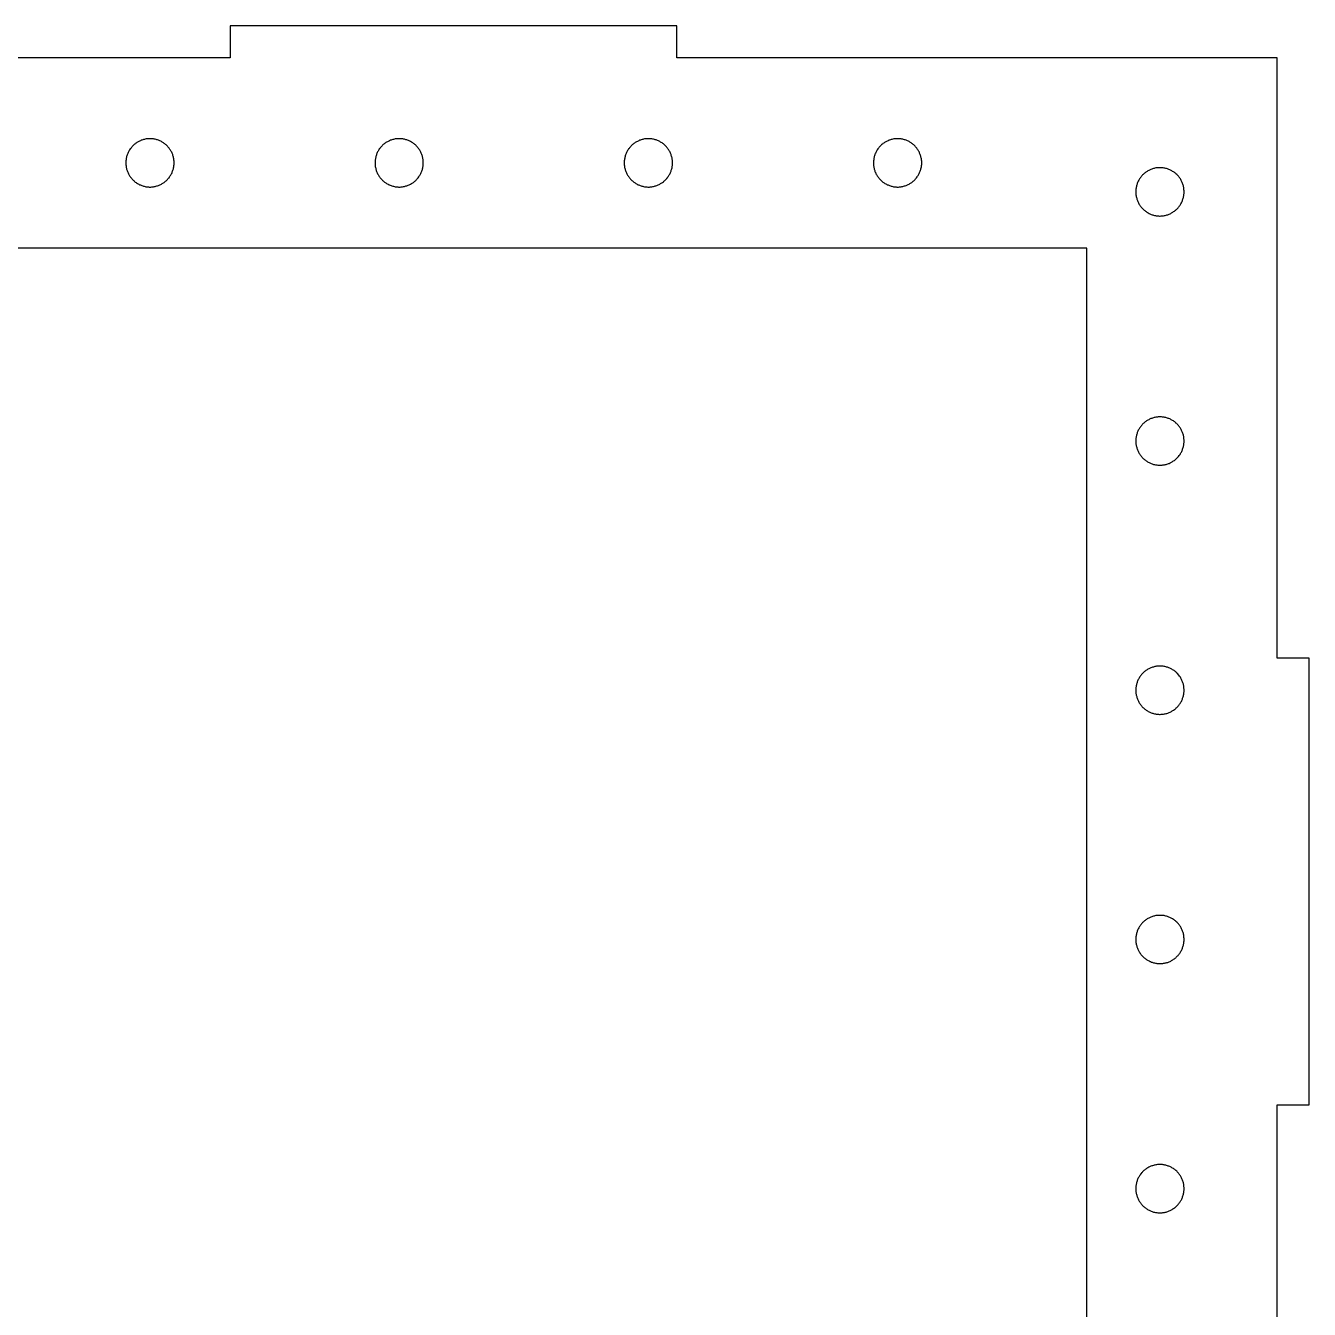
# Model space of a CAD drawing. Header units: millimetres. Extents: x 240 to 1017, y -90 to 481.
# Drawn here: x 629.3 to 756.3, y 354.3 to 481.3 of the extents above; entities that cross this region are included whole.
import ezdxf

# ---------------------------------------------------------------- set-up
doc = ezdxf.new("R2010")
doc.units = ezdxf.units.MM
doc.layers.add('Default', color=18, linetype='Continuous', true_color=0x000000)

msp = doc.modelspace()

# ---------------------------------------------------------------- linework, layer by layer
at = {"layer": 'Default'}
for points in [[(753.12, 418.76), (753.12, 478.15), (693.73, 478.15), (693.73, 481.32), (649.52, 481.32), (649.52, 478.15), (609.06, 478.15)], [(609.06, 230.5), (649.52, 230.5), (649.52, 227.32), (693.73, 227.32), (693.73, 230.5), (753.12, 230.5), (753.12, 289.88), (756.29, 289.88), (756.29, 334.09), (753.12, 334.09), (753.12, 374.55), (756.29, 374.55), (756.29, 418.76), (753.12, 418.76), (753.12, 478.15), (693.73, 478.15)]]:
    msp.add_lwpolyline(points, dxfattribs=at)
for points in [[(643.96, 467.5), (643.97, 467.58), (643.98, 467.67), (643.98, 467.75), (643.98, 467.83), (643.97, 467.91), (643.96, 468), (643.95, 468.08), (643.94, 468.16), (643.93, 468.24), (643.91, 468.32), (643.89, 468.4), (643.86, 468.48), (643.84, 468.56), (643.81, 468.64), (643.77, 468.71), (643.74, 468.79), (643.7, 468.86), (643.66, 468.94), (643.62, 469.01), (643.57, 469.08), (643.53, 469.15), (643.48, 469.21), (643.43, 469.28), (643.37, 469.34), (643.32, 469.4), (643.26, 469.46), (643.2, 469.52), (643.13, 469.57), (643.07, 469.62), (643, 469.67), (642.94, 469.72), (642.87, 469.77), (642.8, 469.81), (642.73, 469.85), (642.65, 469.89), (642.58, 469.93), (642.5, 469.96), (642.42, 469.99), (642.35, 470.02), (642.27, 470.04), (642.19, 470.06), (642.11, 470.08), (642.02, 470.1), (641.94, 470.11), (641.86, 470.12), (641.78, 470.13), (641.69, 470.14), (641.61, 470.14), (641.53, 470.14), (641.45, 470.14), (641.36, 470.13), (641.28, 470.12), (641.2, 470.11), (641.12, 470.09), (641.04, 470.07), (640.96, 470.05), (640.88, 470.03), (640.8, 470), (640.72, 469.98), (640.64, 469.94), (640.57, 469.91), (640.49, 469.87), (640.42, 469.83), (640.35, 469.79), (640.28, 469.75), (640.21, 469.7), (640.14, 469.65), (640.08, 469.6), (640.02, 469.55), (639.95, 469.49), (639.89, 469.43), (639.84, 469.37), (639.78, 469.31), (639.73, 469.25), (639.68, 469.18), (639.63, 469.12), (639.58, 469.05), (639.54, 468.98), (639.5, 468.91), (639.46, 468.83), (639.42, 468.76), (639.39, 468.68), (639.36, 468.6), (639.33, 468.53), (639.3, 468.45), (639.28, 468.37), (639.26, 468.29), (639.24, 468.21), (639.23, 468.12), (639.22, 468.04), (639.21, 467.96), (639.2, 467.88), (639.2, 467.79), (639.2, 467.71), (639.2, 467.63), (639.21, 467.55), (639.22, 467.46), (639.23, 467.38), (639.24, 467.3), (639.26, 467.22), (639.28, 467.14), (639.3, 467.06), (639.33, 466.98), (639.36, 466.9), (639.39, 466.82), (639.42, 466.75), (639.46, 466.67), (639.5, 466.6), (639.54, 466.53), (639.58, 466.46), (639.63, 466.39), (639.67, 466.32), (639.73, 466.26), (639.78, 466.19), (639.83, 466.13), (639.89, 466.07), (639.95, 466.01), (640.01, 465.96), (640.07, 465.9), (640.14, 465.85), (640.21, 465.8), (640.27, 465.76), (640.34, 465.71), (640.42, 465.67), (640.49, 465.63), (640.56, 465.59), (640.64, 465.56), (640.72, 465.53), (640.79, 465.5), (640.87, 465.47), (640.95, 465.45), (641.03, 465.43), (641.11, 465.41), (641.19, 465.39), (641.28, 465.38), (641.36, 465.37), (641.44, 465.37), (641.52, 465.36), (641.61, 465.36), (641.69, 465.36), (641.77, 465.37), (641.86, 465.38), (641.94, 465.39), (642.02, 465.4), (642.1, 465.42), (642.18, 465.44), (642.26, 465.46), (642.34, 465.48), (642.42, 465.51), (642.5, 465.54), (642.57, 465.57), (642.65, 465.61), (642.72, 465.65), (642.79, 465.69), (642.86, 465.73), (642.93, 465.78), (643, 465.82), (643.07, 465.87), (643.13, 465.93), (643.19, 465.98), (643.25, 466.04), (643.31, 466.1), (643.37, 466.16), (643.42, 466.22), (643.48, 466.28), (643.52, 466.35), (643.57, 466.42), (643.62, 466.49), (643.66, 466.56), (643.7, 466.63), (643.74, 466.71), (643.77, 466.78), (643.8, 466.86), (643.83, 466.94), (643.86, 467.01), (643.89, 467.09), (643.91, 467.17), (643.93, 467.25), (643.94, 467.34), (643.95, 467.42)], [(668.62, 467.5), (668.63, 467.58), (668.63, 467.67), (668.63, 467.75), (668.63, 467.83), (668.63, 467.91), (668.62, 468), (668.61, 468.08), (668.6, 468.16), (668.58, 468.24), (668.56, 468.32), (668.54, 468.4), (668.52, 468.48), (668.49, 468.56), (668.46, 468.64), (668.43, 468.71), (668.4, 468.79), (668.36, 468.86), (668.32, 468.94), (668.28, 469.01), (668.23, 469.08), (668.18, 469.15), (668.13, 469.21), (668.08, 469.28), (668.03, 469.34), (667.97, 469.4), (667.91, 469.46), (667.85, 469.52), (667.79, 469.57), (667.73, 469.62), (667.66, 469.67), (667.59, 469.72), (667.52, 469.77), (667.45, 469.81), (667.38, 469.85), (667.31, 469.89), (667.23, 469.93), (667.16, 469.96), (667.08, 469.99), (667, 470.02), (666.92, 470.04), (666.84, 470.06), (666.76, 470.08), (666.68, 470.1), (666.6, 470.11), (666.52, 470.12), (666.43, 470.13), (666.35, 470.14), (666.27, 470.14), (666.18, 470.14), (666.1, 470.14), (666.02, 470.13), (665.94, 470.12), (665.85, 470.11), (665.77, 470.09), (665.69, 470.07), (665.61, 470.05), (665.53, 470.03), (665.45, 470), (665.38, 469.98), (665.3, 469.94), (665.22, 469.91), (665.15, 469.87), (665.08, 469.83), (665, 469.79), (664.93, 469.75), (664.87, 469.7), (664.8, 469.65), (664.73, 469.6), (664.67, 469.55), (664.61, 469.49), (664.55, 469.43), (664.49, 469.37), (664.44, 469.31), (664.38, 469.25), (664.33, 469.18), (664.28, 469.12), (664.24, 469.05), (664.19, 468.98), (664.15, 468.91), (664.11, 468.83), (664.08, 468.76), (664.04, 468.68), (664.01, 468.6), (663.99, 468.53), (663.96, 468.45), (663.94, 468.37), (663.92, 468.29), (663.9, 468.21), (663.89, 468.12), (663.87, 468.04), (663.87, 467.96), (663.86, 467.88), (663.86, 467.79), (663.86, 467.71), (663.86, 467.63), (663.86, 467.55), (663.87, 467.46), (663.88, 467.38), (663.9, 467.3), (663.92, 467.22), (663.94, 467.14), (663.96, 467.06), (663.98, 466.98), (664.01, 466.9), (664.04, 466.82), (664.08, 466.75), (664.11, 466.67), (664.15, 466.6), (664.19, 466.53), (664.24, 466.46), (664.28, 466.39), (664.33, 466.32), (664.38, 466.26), (664.43, 466.19), (664.49, 466.13), (664.55, 466.07), (664.61, 466.01), (664.67, 465.96), (664.73, 465.9), (664.8, 465.85), (664.86, 465.8), (664.93, 465.76), (665, 465.71), (665.07, 465.67), (665.14, 465.63), (665.22, 465.59), (665.29, 465.56), (665.37, 465.53), (665.45, 465.5), (665.53, 465.47), (665.61, 465.45), (665.69, 465.43), (665.77, 465.41), (665.85, 465.39), (665.93, 465.38), (666.01, 465.37), (666.1, 465.37), (666.18, 465.36), (666.26, 465.36), (666.35, 465.36), (666.43, 465.37), (666.51, 465.38), (666.59, 465.39), (666.68, 465.4), (666.76, 465.42), (666.84, 465.44), (666.92, 465.46), (667, 465.48), (667.07, 465.51), (667.15, 465.54), (667.23, 465.57), (667.3, 465.61), (667.38, 465.65), (667.45, 465.69), (667.52, 465.73), (667.59, 465.78), (667.66, 465.82), (667.72, 465.87), (667.79, 465.93), (667.85, 465.98), (667.91, 466.04), (667.97, 466.1), (668.02, 466.16), (668.08, 466.22), (668.13, 466.28), (668.18, 466.35), (668.23, 466.42), (668.27, 466.49), (668.32, 466.56), (668.36, 466.63), (668.39, 466.71), (668.43, 466.78), (668.46, 466.86), (668.49, 466.94), (668.52, 467.01), (668.54, 467.09), (668.56, 467.17), (668.58, 467.25), (668.6, 467.34), (668.61, 467.42)], [(693.28, 467.5), (693.28, 467.58), (693.29, 467.67), (693.29, 467.75), (693.29, 467.83), (693.28, 467.91), (693.28, 468), (693.27, 468.08), (693.25, 468.16), (693.24, 468.24), (693.22, 468.32), (693.2, 468.4), (693.17, 468.48), (693.15, 468.56), (693.12, 468.64), (693.09, 468.71), (693.05, 468.79), (693.01, 468.86), (692.97, 468.94), (692.93, 469.01), (692.89, 469.08), (692.84, 469.15), (692.79, 469.21), (692.74, 469.28), (692.68, 469.34), (692.63, 469.4), (692.57, 469.46), (692.51, 469.52), (692.45, 469.57), (692.38, 469.62), (692.32, 469.67), (692.25, 469.72), (692.18, 469.77), (692.11, 469.81), (692.04, 469.85), (691.96, 469.89), (691.89, 469.93), (691.81, 469.96), (691.73, 469.99), (691.66, 470.02), (691.58, 470.04), (691.5, 470.06), (691.42, 470.08), (691.34, 470.1), (691.25, 470.11), (691.17, 470.12), (691.09, 470.13), (691.01, 470.14), (690.92, 470.14), (690.84, 470.14), (690.76, 470.14), (690.67, 470.13), (690.59, 470.12), (690.51, 470.11), (690.43, 470.09), (690.35, 470.07), (690.27, 470.05), (690.19, 470.03), (690.11, 470), (690.03, 469.98), (689.95, 469.94), (689.88, 469.91), (689.81, 469.87), (689.73, 469.83), (689.66, 469.79), (689.59, 469.75), (689.52, 469.7), (689.45, 469.65), (689.39, 469.6), (689.33, 469.55), (689.27, 469.49), (689.21, 469.43), (689.15, 469.37), (689.09, 469.31), (689.04, 469.25), (688.99, 469.18), (688.94, 469.12), (688.89, 469.05), (688.85, 468.98), (688.81, 468.91), (688.77, 468.83), (688.73, 468.76), (688.7, 468.68), (688.67, 468.6), (688.64, 468.53), (688.62, 468.45), (688.59, 468.37), (688.57, 468.29), (688.56, 468.21), (688.54, 468.12), (688.53, 468.04), (688.52, 467.96), (688.51, 467.88), (688.51, 467.79), (688.51, 467.71), (688.51, 467.63), (688.52, 467.55), (688.53, 467.46), (688.54, 467.38), (688.55, 467.3), (688.57, 467.22), (688.59, 467.14), (688.61, 467.06), (688.64, 466.98), (688.67, 466.9), (688.7, 466.82), (688.73, 466.75), (688.77, 466.67), (688.81, 466.6), (688.85, 466.53), (688.89, 466.46), (688.94, 466.39), (688.99, 466.32), (689.04, 466.26), (689.09, 466.19), (689.14, 466.13), (689.2, 466.07), (689.26, 466.01), (689.32, 465.96), (689.39, 465.9), (689.45, 465.85), (689.52, 465.8), (689.59, 465.76), (689.66, 465.71), (689.73, 465.67), (689.8, 465.63), (689.87, 465.59), (689.95, 465.56), (690.03, 465.53), (690.1, 465.5), (690.18, 465.47), (690.26, 465.45), (690.34, 465.43), (690.42, 465.41), (690.51, 465.39), (690.59, 465.38), (690.67, 465.37), (690.75, 465.37), (690.84, 465.36), (690.92, 465.36), (691, 465.36), (691.08, 465.37), (691.17, 465.38), (691.25, 465.39), (691.33, 465.4), (691.41, 465.42), (691.49, 465.44), (691.57, 465.46), (691.65, 465.48), (691.73, 465.51), (691.81, 465.54), (691.88, 465.57), (691.96, 465.61), (692.03, 465.65), (692.1, 465.69), (692.18, 465.73), (692.24, 465.78), (692.31, 465.82), (692.38, 465.87), (692.44, 465.93), (692.5, 465.98), (692.57, 466.04), (692.62, 466.1), (692.68, 466.16), (692.73, 466.22), (692.79, 466.28), (692.84, 466.35), (692.88, 466.42), (692.93, 466.49), (692.97, 466.56), (693.01, 466.63), (693.05, 466.71), (693.08, 466.78), (693.12, 466.86), (693.15, 466.94), (693.17, 467.01), (693.2, 467.09), (693.22, 467.17), (693.24, 467.25), (693.25, 467.34), (693.27, 467.42)], [(717.93, 467.5), (717.94, 467.58), (717.94, 467.67), (717.94, 467.75), (717.94, 467.83), (717.94, 467.91), (717.93, 468), (717.92, 468.08), (717.91, 468.16), (717.89, 468.24), (717.87, 468.32), (717.85, 468.4), (717.83, 468.48), (717.8, 468.56), (717.77, 468.64), (717.74, 468.71), (717.71, 468.79), (717.67, 468.86), (717.63, 468.94), (717.59, 469.01), (717.54, 469.08), (717.49, 469.15), (717.45, 469.21), (717.39, 469.28), (717.34, 469.34), (717.28, 469.4), (717.22, 469.46), (717.16, 469.52), (717.1, 469.57), (717.04, 469.62), (716.97, 469.67), (716.9, 469.72), (716.84, 469.77), (716.76, 469.81), (716.69, 469.85), (716.62, 469.89), (716.54, 469.93), (716.47, 469.96), (716.39, 469.99), (716.31, 470.02), (716.23, 470.04), (716.15, 470.06), (716.07, 470.08), (715.99, 470.1), (715.91, 470.11), (715.83, 470.12), (715.74, 470.13), (715.66, 470.14), (715.58, 470.14), (715.5, 470.14), (715.41, 470.14), (715.33, 470.13), (715.25, 470.12), (715.17, 470.11), (715.08, 470.09), (715, 470.07), (714.92, 470.05), (714.84, 470.03), (714.77, 470), (714.69, 469.98), (714.61, 469.94), (714.54, 469.91), (714.46, 469.87), (714.39, 469.83), (714.32, 469.79), (714.25, 469.75), (714.18, 469.7), (714.11, 469.65), (714.05, 469.6), (713.98, 469.55), (713.92, 469.49), (713.86, 469.43), (713.8, 469.37), (713.75, 469.31), (713.7, 469.25), (713.64, 469.18), (713.6, 469.12), (713.55, 469.05), (713.51, 468.98), (713.46, 468.91), (713.43, 468.83), (713.39, 468.76), (713.36, 468.68), (713.32, 468.6), (713.3, 468.53), (713.27, 468.45), (713.25, 468.37), (713.23, 468.29), (713.21, 468.21), (713.2, 468.12), (713.19, 468.04), (713.18, 467.96), (713.17, 467.88), (713.17, 467.79), (713.17, 467.71), (713.17, 467.63), (713.18, 467.55), (713.18, 467.46), (713.2, 467.38), (713.21, 467.3), (713.23, 467.22), (713.25, 467.14), (713.27, 467.06), (713.3, 466.98), (713.32, 466.9), (713.35, 466.82), (713.39, 466.75), (713.42, 466.67), (713.46, 466.6), (713.5, 466.53), (713.55, 466.46), (713.59, 466.39), (713.64, 466.32), (713.69, 466.26), (713.75, 466.19), (713.8, 466.13), (713.86, 466.07), (713.92, 466.01), (713.98, 465.96), (714.04, 465.9), (714.11, 465.85), (714.17, 465.8), (714.24, 465.76), (714.31, 465.71), (714.38, 465.67), (714.46, 465.63), (714.53, 465.59), (714.61, 465.56), (714.68, 465.53), (714.76, 465.5), (714.84, 465.47), (714.92, 465.45), (715, 465.43), (715.08, 465.41), (715.16, 465.39), (715.24, 465.38), (715.33, 465.37), (715.41, 465.37), (715.49, 465.36), (715.57, 465.36), (715.66, 465.36), (715.74, 465.37), (715.82, 465.38), (715.9, 465.39), (715.99, 465.4), (716.07, 465.42), (716.15, 465.44), (716.23, 465.46), (716.31, 465.48), (716.39, 465.51), (716.46, 465.54), (716.54, 465.57), (716.61, 465.61), (716.69, 465.65), (716.76, 465.69), (716.83, 465.73), (716.9, 465.78), (716.97, 465.82), (717.03, 465.87), (717.1, 465.93), (717.16, 465.98), (717.22, 466.04), (717.28, 466.1), (717.34, 466.16), (717.39, 466.22), (717.44, 466.28), (717.49, 466.35), (717.54, 466.42), (717.58, 466.49), (717.63, 466.56), (717.67, 466.63), (717.7, 466.71), (717.74, 466.78), (717.77, 466.86), (717.8, 466.94), (717.83, 467.01), (717.85, 467.09), (717.87, 467.17), (717.89, 467.25), (717.91, 467.34), (717.92, 467.42)], [(741.76, 467.26), (741.68, 467.26), (741.6, 467.27), (741.51, 467.27), (741.43, 467.27), (741.35, 467.27), (741.27, 467.26), (741.18, 467.25), (741.1, 467.24), (741.02, 467.22), (740.94, 467.2), (740.86, 467.18), (740.78, 467.16), (740.7, 467.13), (740.62, 467.1), (740.55, 467.07), (740.47, 467.03), (740.4, 467), (740.33, 466.96), (740.25, 466.91), (740.18, 466.87), (740.12, 466.82), (740.05, 466.77), (739.99, 466.72), (739.92, 466.67), (739.86, 466.61), (739.8, 466.55), (739.75, 466.49), (739.69, 466.43), (739.64, 466.36), (739.59, 466.3), (739.54, 466.23), (739.49, 466.16), (739.45, 466.09), (739.41, 466.02), (739.37, 465.94), (739.34, 465.87), (739.3, 465.79), (739.27, 465.72), (739.25, 465.64), (739.22, 465.56), (739.2, 465.48), (739.18, 465.4), (739.16, 465.32), (739.15, 465.24), (739.14, 465.15), (739.13, 465.07), (739.13, 464.99), (739.12, 464.91), (739.12, 464.82), (739.13, 464.74), (739.13, 464.66), (739.14, 464.57), (739.16, 464.49), (739.17, 464.41), (739.19, 464.33), (739.21, 464.25), (739.23, 464.17), (739.26, 464.09), (739.29, 464.01), (739.32, 463.94), (739.35, 463.86), (739.39, 463.79), (739.43, 463.71), (739.47, 463.64), (739.51, 463.57), (739.56, 463.5), (739.61, 463.44), (739.66, 463.37), (739.71, 463.31), (739.77, 463.25), (739.83, 463.19), (739.89, 463.13), (739.95, 463.07), (740.01, 463.02), (740.08, 462.97), (740.15, 462.92), (740.22, 462.88), (740.29, 462.83), (740.36, 462.79), (740.43, 462.75), (740.51, 462.72), (740.58, 462.68), (740.66, 462.65), (740.74, 462.62), (740.81, 462.6), (740.89, 462.57), (740.97, 462.55), (741.06, 462.54), (741.14, 462.52), (741.22, 462.51), (741.3, 462.5), (741.38, 462.5), (741.47, 462.49), (741.55, 462.49), (741.63, 462.5), (741.72, 462.5), (741.8, 462.51), (741.88, 462.52), (741.96, 462.54), (742.04, 462.55), (742.12, 462.57), (742.2, 462.6), (742.28, 462.62), (742.36, 462.65), (742.44, 462.68), (742.51, 462.71), (742.59, 462.75), (742.66, 462.79), (742.73, 462.83), (742.8, 462.87), (742.87, 462.92), (742.94, 462.97), (743.01, 463.02), (743.07, 463.07), (743.13, 463.13), (743.19, 463.18), (743.25, 463.24), (743.31, 463.3), (743.36, 463.37), (743.41, 463.43), (743.46, 463.5), (743.51, 463.57), (743.55, 463.64), (743.59, 463.71), (743.63, 463.78), (743.67, 463.86), (743.7, 463.93), (743.74, 464.01), (743.76, 464.09), (743.79, 464.17), (743.81, 464.24), (743.83, 464.33), (743.85, 464.41), (743.87, 464.49), (743.88, 464.57), (743.89, 464.65), (743.9, 464.73), (743.9, 464.82), (743.9, 464.9), (743.9, 464.98), (743.89, 465.07), (743.89, 465.15), (743.87, 465.23), (743.86, 465.31), (743.84, 465.39), (743.83, 465.47), (743.8, 465.55), (743.78, 465.63), (743.75, 465.71), (743.72, 465.79), (743.69, 465.87), (743.65, 465.94), (743.62, 466.01), (743.57, 466.09), (743.53, 466.16), (743.49, 466.23), (743.44, 466.29), (743.39, 466.36), (743.34, 466.42), (743.28, 466.49), (743.22, 466.55), (743.17, 466.61), (743.1, 466.66), (743.04, 466.72), (742.98, 466.77), (742.91, 466.82), (742.84, 466.87), (742.77, 466.91), (742.7, 466.95), (742.63, 466.99), (742.56, 467.03), (742.48, 467.07), (742.4, 467.1), (742.33, 467.13), (742.25, 467.15), (742.17, 467.18), (742.09, 467.2), (742.01, 467.22), (741.93, 467.23), (741.84, 467.25)], [(524.31, 249.34), (734.27, 249.34), (734.27, 459.3), (524.31, 459.3)], [(741.76, 442.6), (741.68, 442.61), (741.6, 442.61), (741.51, 442.62), (741.43, 442.61), (741.35, 442.61), (741.27, 442.6), (741.18, 442.59), (741.1, 442.58), (741.02, 442.56), (740.94, 442.55), (740.86, 442.52), (740.78, 442.5), (740.7, 442.47), (740.62, 442.44), (740.55, 442.41), (740.47, 442.38), (740.4, 442.34), (740.33, 442.3), (740.25, 442.26), (740.18, 442.21), (740.12, 442.17), (740.05, 442.12), (739.99, 442.06), (739.92, 442.01), (739.86, 441.95), (739.8, 441.9), (739.75, 441.83), (739.69, 441.77), (739.64, 441.71), (739.59, 441.64), (739.54, 441.57), (739.49, 441.51), (739.45, 441.43), (739.41, 441.36), (739.37, 441.29), (739.34, 441.21), (739.3, 441.14), (739.27, 441.06), (739.25, 440.98), (739.22, 440.9), (739.2, 440.82), (739.18, 440.74), (739.16, 440.66), (739.15, 440.58), (739.14, 440.5), (739.13, 440.42), (739.13, 440.33), (739.12, 440.25), (739.12, 440.17), (739.13, 440.08), (739.13, 440), (739.14, 439.92), (739.16, 439.84), (739.17, 439.76), (739.19, 439.67), (739.21, 439.59), (739.23, 439.51), (739.26, 439.44), (739.29, 439.36), (739.32, 439.28), (739.35, 439.21), (739.39, 439.13), (739.43, 439.06), (739.47, 438.99), (739.51, 438.92), (739.56, 438.85), (739.61, 438.78), (739.66, 438.72), (739.71, 438.65), (739.77, 438.59), (739.83, 438.53), (739.89, 438.47), (739.95, 438.42), (740.01, 438.37), (740.08, 438.32), (740.15, 438.27), (740.22, 438.22), (740.29, 438.18), (740.36, 438.14), (740.43, 438.1), (740.51, 438.06), (740.58, 438.03), (740.66, 438), (740.74, 437.97), (740.81, 437.94), (740.89, 437.92), (740.97, 437.9), (741.06, 437.88), (741.14, 437.87), (741.22, 437.86), (741.3, 437.85), (741.38, 437.84), (741.47, 437.84), (741.55, 437.84), (741.63, 437.84), (741.72, 437.85), (741.8, 437.86), (741.88, 437.87), (741.96, 437.88), (742.04, 437.9), (742.12, 437.92), (742.2, 437.94), (742.28, 437.97), (742.36, 437.99), (742.44, 438.02), (742.51, 438.06), (742.59, 438.09), (742.66, 438.13), (742.73, 438.17), (742.8, 438.22), (742.87, 438.26), (742.94, 438.31), (743.01, 438.36), (743.07, 438.42), (743.13, 438.47), (743.19, 438.53), (743.25, 438.59), (743.31, 438.65), (743.36, 438.71), (743.41, 438.78), (743.46, 438.84), (743.51, 438.91), (743.55, 438.98), (743.59, 439.05), (743.63, 439.13), (743.67, 439.2), (743.7, 439.28), (743.74, 439.35), (743.76, 439.43), (743.79, 439.51), (743.81, 439.59), (743.83, 439.67), (743.85, 439.75), (743.87, 439.83), (743.88, 439.91), (743.89, 440), (743.9, 440.08), (743.9, 440.16), (743.9, 440.24), (743.9, 440.33), (743.89, 440.41), (743.89, 440.49), (743.87, 440.58), (743.86, 440.66), (743.84, 440.74), (743.83, 440.82), (743.8, 440.9), (743.78, 440.98), (743.75, 441.06), (743.72, 441.13), (743.69, 441.21), (743.65, 441.28), (743.62, 441.36), (743.57, 441.43), (743.53, 441.5), (743.49, 441.57), (743.44, 441.64), (743.39, 441.7), (743.34, 441.77), (743.28, 441.83), (743.22, 441.89), (743.17, 441.95), (743.1, 442.01), (743.04, 442.06), (742.98, 442.11), (742.91, 442.16), (742.84, 442.21), (742.77, 442.25), (742.7, 442.3), (742.63, 442.34), (742.56, 442.38), (742.48, 442.41), (742.4, 442.44), (742.33, 442.47), (742.25, 442.5), (742.17, 442.52), (742.09, 442.54), (742.01, 442.56), (741.93, 442.58), (741.84, 442.59)], [(741.76, 417.95), (741.68, 417.95), (741.6, 417.96), (741.51, 417.96), (741.43, 417.96), (741.35, 417.95), (741.27, 417.95), (741.18, 417.94), (741.1, 417.92), (741.02, 417.91), (740.94, 417.89), (740.86, 417.87), (740.78, 417.84), (740.7, 417.82), (740.62, 417.79), (740.55, 417.76), (740.47, 417.72), (740.4, 417.68), (740.33, 417.64), (740.25, 417.6), (740.18, 417.56), (740.12, 417.51), (740.05, 417.46), (739.99, 417.41), (739.92, 417.35), (739.86, 417.3), (739.8, 417.24), (739.75, 417.18), (739.69, 417.12), (739.64, 417.05), (739.59, 416.99), (739.54, 416.92), (739.49, 416.85), (739.45, 416.78), (739.41, 416.71), (739.37, 416.63), (739.34, 416.56), (739.3, 416.48), (739.27, 416.41), (739.25, 416.33), (739.22, 416.25), (739.2, 416.17), (739.18, 416.09), (739.16, 416.01), (739.15, 415.92), (739.14, 415.84), (739.13, 415.76), (739.13, 415.68), (739.12, 415.59), (739.12, 415.51), (739.13, 415.43), (739.13, 415.35), (739.14, 415.26), (739.16, 415.18), (739.17, 415.1), (739.19, 415.02), (739.21, 414.94), (739.23, 414.86), (739.26, 414.78), (739.29, 414.7), (739.32, 414.63), (739.35, 414.55), (739.39, 414.48), (739.43, 414.4), (739.47, 414.33), (739.51, 414.26), (739.56, 414.19), (739.61, 414.13), (739.66, 414.06), (739.71, 414), (739.77, 413.94), (739.83, 413.88), (739.89, 413.82), (739.95, 413.76), (740.01, 413.71), (740.08, 413.66), (740.15, 413.61), (740.22, 413.56), (740.29, 413.52), (740.36, 413.48), (740.43, 413.44), (740.51, 413.4), (740.58, 413.37), (740.66, 413.34), (740.74, 413.31), (740.81, 413.29), (740.89, 413.26), (740.97, 413.24), (741.06, 413.23), (741.14, 413.21), (741.22, 413.2), (741.3, 413.19), (741.38, 413.19), (741.47, 413.18), (741.55, 413.18), (741.63, 413.19), (741.72, 413.19), (741.8, 413.2), (741.88, 413.21), (741.96, 413.23), (742.04, 413.24), (742.12, 413.26), (742.2, 413.28), (742.28, 413.31), (742.36, 413.34), (742.44, 413.37), (742.51, 413.4), (742.59, 413.44), (742.66, 413.48), (742.73, 413.52), (742.8, 413.56), (742.87, 413.61), (742.94, 413.66), (743.01, 413.71), (743.07, 413.76), (743.13, 413.82), (743.19, 413.87), (743.25, 413.93), (743.31, 413.99), (743.36, 414.06), (743.41, 414.12), (743.46, 414.19), (743.51, 414.26), (743.55, 414.33), (743.59, 414.4), (743.63, 414.47), (743.67, 414.55), (743.7, 414.62), (743.74, 414.7), (743.76, 414.78), (743.79, 414.85), (743.81, 414.93), (743.83, 415.01), (743.85, 415.09), (743.87, 415.18), (743.88, 415.26), (743.89, 415.34), (743.9, 415.42), (743.9, 415.51), (743.9, 415.59), (743.9, 415.67), (743.89, 415.75), (743.89, 415.84), (743.87, 415.92), (743.86, 416), (743.84, 416.08), (743.83, 416.16), (743.8, 416.24), (743.78, 416.32), (743.75, 416.4), (743.72, 416.48), (743.69, 416.55), (743.65, 416.63), (743.62, 416.7), (743.57, 416.78), (743.53, 416.85), (743.49, 416.92), (743.44, 416.98), (743.39, 417.05), (743.34, 417.11), (743.28, 417.18), (743.22, 417.24), (743.17, 417.29), (743.1, 417.35), (743.04, 417.41), (742.98, 417.46), (742.91, 417.51), (742.84, 417.55), (742.77, 417.6), (742.7, 417.64), (742.63, 417.68), (742.56, 417.72), (742.48, 417.75), (742.4, 417.79), (742.33, 417.82), (742.25, 417.84), (742.17, 417.87), (742.09, 417.89), (742.01, 417.91), (741.93, 417.92), (741.84, 417.94)], [(741.76, 393.29), (741.68, 393.3), (741.6, 393.3), (741.51, 393.3), (741.43, 393.3), (741.35, 393.3), (741.27, 393.29), (741.18, 393.28), (741.1, 393.27), (741.02, 393.25), (740.94, 393.23), (740.86, 393.21), (740.78, 393.19), (740.7, 393.16), (740.62, 393.13), (740.55, 393.1), (740.47, 393.07), (740.4, 393.03), (740.33, 392.99), (740.25, 392.95), (740.18, 392.9), (740.12, 392.85), (740.05, 392.8), (739.99, 392.75), (739.92, 392.7), (739.86, 392.64), (739.8, 392.58), (739.75, 392.52), (739.69, 392.46), (739.64, 392.4), (739.59, 392.33), (739.54, 392.26), (739.49, 392.19), (739.45, 392.12), (739.41, 392.05), (739.37, 391.98), (739.34, 391.9), (739.3, 391.83), (739.27, 391.75), (739.25, 391.67), (739.22, 391.59), (739.2, 391.51), (739.18, 391.43), (739.16, 391.35), (739.15, 391.27), (739.14, 391.19), (739.13, 391.1), (739.13, 391.02), (739.12, 390.94), (739.12, 390.86), (739.13, 390.77), (739.13, 390.69), (739.14, 390.61), (739.16, 390.53), (739.17, 390.44), (739.19, 390.36), (739.21, 390.28), (739.23, 390.2), (739.26, 390.12), (739.29, 390.05), (739.32, 389.97), (739.35, 389.89), (739.39, 389.82), (739.43, 389.75), (739.47, 389.68), (739.51, 389.61), (739.56, 389.54), (739.61, 389.47), (739.66, 389.4), (739.71, 389.34), (739.77, 389.28), (739.83, 389.22), (739.89, 389.16), (739.95, 389.11), (740.01, 389.05), (740.08, 389), (740.15, 388.96), (740.22, 388.91), (740.29, 388.87), (740.36, 388.82), (740.43, 388.79), (740.51, 388.75), (740.58, 388.72), (740.66, 388.68), (740.74, 388.66), (740.81, 388.63), (740.89, 388.61), (740.97, 388.59), (741.06, 388.57), (741.14, 388.56), (741.22, 388.54), (741.3, 388.54), (741.38, 388.53), (741.47, 388.53), (741.55, 388.53), (741.63, 388.53), (741.72, 388.54), (741.8, 388.54), (741.88, 388.56), (741.96, 388.57), (742.04, 388.59), (742.12, 388.61), (742.2, 388.63), (742.28, 388.65), (742.36, 388.68), (742.44, 388.71), (742.51, 388.75), (742.59, 388.78), (742.66, 388.82), (742.73, 388.86), (742.8, 388.91), (742.87, 388.95), (742.94, 389), (743.01, 389.05), (743.07, 389.1), (743.13, 389.16), (743.19, 389.22), (743.25, 389.28), (743.31, 389.34), (743.36, 389.4), (743.41, 389.47), (743.46, 389.53), (743.51, 389.6), (743.55, 389.67), (743.59, 389.74), (743.63, 389.82), (743.67, 389.89), (743.7, 389.97), (743.74, 390.04), (743.76, 390.12), (743.79, 390.2), (743.81, 390.28), (743.83, 390.36), (743.85, 390.44), (743.87, 390.52), (743.88, 390.6), (743.89, 390.69), (743.9, 390.77), (743.9, 390.85), (743.9, 390.93), (743.9, 391.02), (743.89, 391.1), (743.89, 391.18), (743.87, 391.26), (743.86, 391.35), (743.84, 391.43), (743.83, 391.51), (743.8, 391.59), (743.78, 391.67), (743.75, 391.75), (743.72, 391.82), (743.69, 391.9), (743.65, 391.97), (743.62, 392.05), (743.57, 392.12), (743.53, 392.19), (743.49, 392.26), (743.44, 392.33), (743.39, 392.39), (743.34, 392.46), (743.28, 392.52), (743.22, 392.58), (743.17, 392.64), (743.1, 392.7), (743.04, 392.75), (742.98, 392.8), (742.91, 392.85), (742.84, 392.9), (742.77, 392.94), (742.7, 392.99), (742.63, 393.03), (742.56, 393.06), (742.48, 393.1), (742.4, 393.13), (742.33, 393.16), (742.25, 393.19), (742.17, 393.21), (742.09, 393.23), (742.01, 393.25), (741.93, 393.27), (741.84, 393.28)], [(741.76, 368.64), (741.68, 368.64), (741.6, 368.65), (741.51, 368.65), (741.43, 368.65), (741.35, 368.64), (741.27, 368.64), (741.18, 368.63), (741.1, 368.61), (741.02, 368.6), (740.94, 368.58), (740.86, 368.56), (740.78, 368.53), (740.7, 368.51), (740.62, 368.48), (740.55, 368.44), (740.47, 368.41), (740.4, 368.37), (740.33, 368.33), (740.25, 368.29), (740.18, 368.25), (740.12, 368.2), (740.05, 368.15), (739.99, 368.1), (739.92, 368.04), (739.86, 367.99), (739.8, 367.93), (739.75, 367.87), (739.69, 367.81), (739.64, 367.74), (739.59, 367.68), (739.54, 367.61), (739.49, 367.54), (739.45, 367.47), (739.41, 367.4), (739.37, 367.32), (739.34, 367.25), (739.3, 367.17), (739.27, 367.09), (739.25, 367.02), (739.22, 366.94), (739.2, 366.86), (739.18, 366.78), (739.16, 366.69), (739.15, 366.61), (739.14, 366.53), (739.13, 366.45), (739.13, 366.37), (739.12, 366.28), (739.12, 366.2), (739.13, 366.12), (739.13, 366.03), (739.14, 365.95), (739.16, 365.87), (739.17, 365.79), (739.19, 365.71), (739.21, 365.63), (739.23, 365.55), (739.26, 365.47), (739.29, 365.39), (739.32, 365.31), (739.35, 365.24), (739.39, 365.16), (739.43, 365.09), (739.47, 365.02), (739.51, 364.95), (739.56, 364.88), (739.61, 364.81), (739.66, 364.75), (739.71, 364.69), (739.77, 364.62), (739.83, 364.56), (739.89, 364.51), (739.95, 364.45), (740.01, 364.4), (740.08, 364.35), (740.15, 364.3), (740.22, 364.25), (740.29, 364.21), (740.36, 364.17), (740.43, 364.13), (740.51, 364.09), (740.58, 364.06), (740.66, 364.03), (740.74, 364), (740.81, 363.97), (740.89, 363.95), (740.97, 363.93), (741.06, 363.91), (741.14, 363.9), (741.22, 363.89), (741.3, 363.88), (741.38, 363.87), (741.47, 363.87), (741.55, 363.87), (741.63, 363.87), (741.72, 363.88), (741.8, 363.89), (741.88, 363.9), (741.96, 363.91), (742.04, 363.93), (742.12, 363.95), (742.2, 363.97), (742.28, 364), (742.36, 364.03), (742.44, 364.06), (742.51, 364.09), (742.59, 364.13), (742.66, 364.17), (742.73, 364.21), (742.8, 364.25), (742.87, 364.3), (742.94, 364.35), (743.01, 364.4), (743.07, 364.45), (743.13, 364.5), (743.19, 364.56), (743.25, 364.62), (743.31, 364.68), (743.36, 364.75), (743.41, 364.81), (743.46, 364.88), (743.51, 364.95), (743.55, 365.02), (743.59, 365.09), (743.63, 365.16), (743.67, 365.23), (743.7, 365.31), (743.74, 365.39), (743.76, 365.46), (743.79, 365.54), (743.81, 365.62), (743.83, 365.7), (743.85, 365.78), (743.87, 365.87), (743.88, 365.95), (743.89, 366.03), (743.9, 366.11), (743.9, 366.19), (743.9, 366.28), (743.9, 366.36), (743.89, 366.44), (743.89, 366.53), (743.87, 366.61), (743.86, 366.69), (743.84, 366.77), (743.83, 366.85), (743.8, 366.93), (743.78, 367.01), (743.75, 367.09), (743.72, 367.17), (743.69, 367.24), (743.65, 367.32), (743.62, 367.39), (743.57, 367.46), (743.53, 367.53), (743.49, 367.6), (743.44, 367.67), (743.39, 367.74), (743.34, 367.8), (743.28, 367.86), (743.22, 367.92), (743.17, 367.98), (743.1, 368.04), (743.04, 368.09), (742.98, 368.15), (742.91, 368.2), (742.84, 368.24), (742.77, 368.29), (742.7, 368.33), (742.63, 368.37), (742.56, 368.41), (742.48, 368.44), (742.4, 368.48), (742.33, 368.5), (742.25, 368.53), (742.17, 368.56), (742.09, 368.58), (742.01, 368.6), (741.93, 368.61), (741.84, 368.62)]]:
    msp.add_lwpolyline(points, close=True, dxfattribs=at)

doc.saveas('drawing.dxf')
